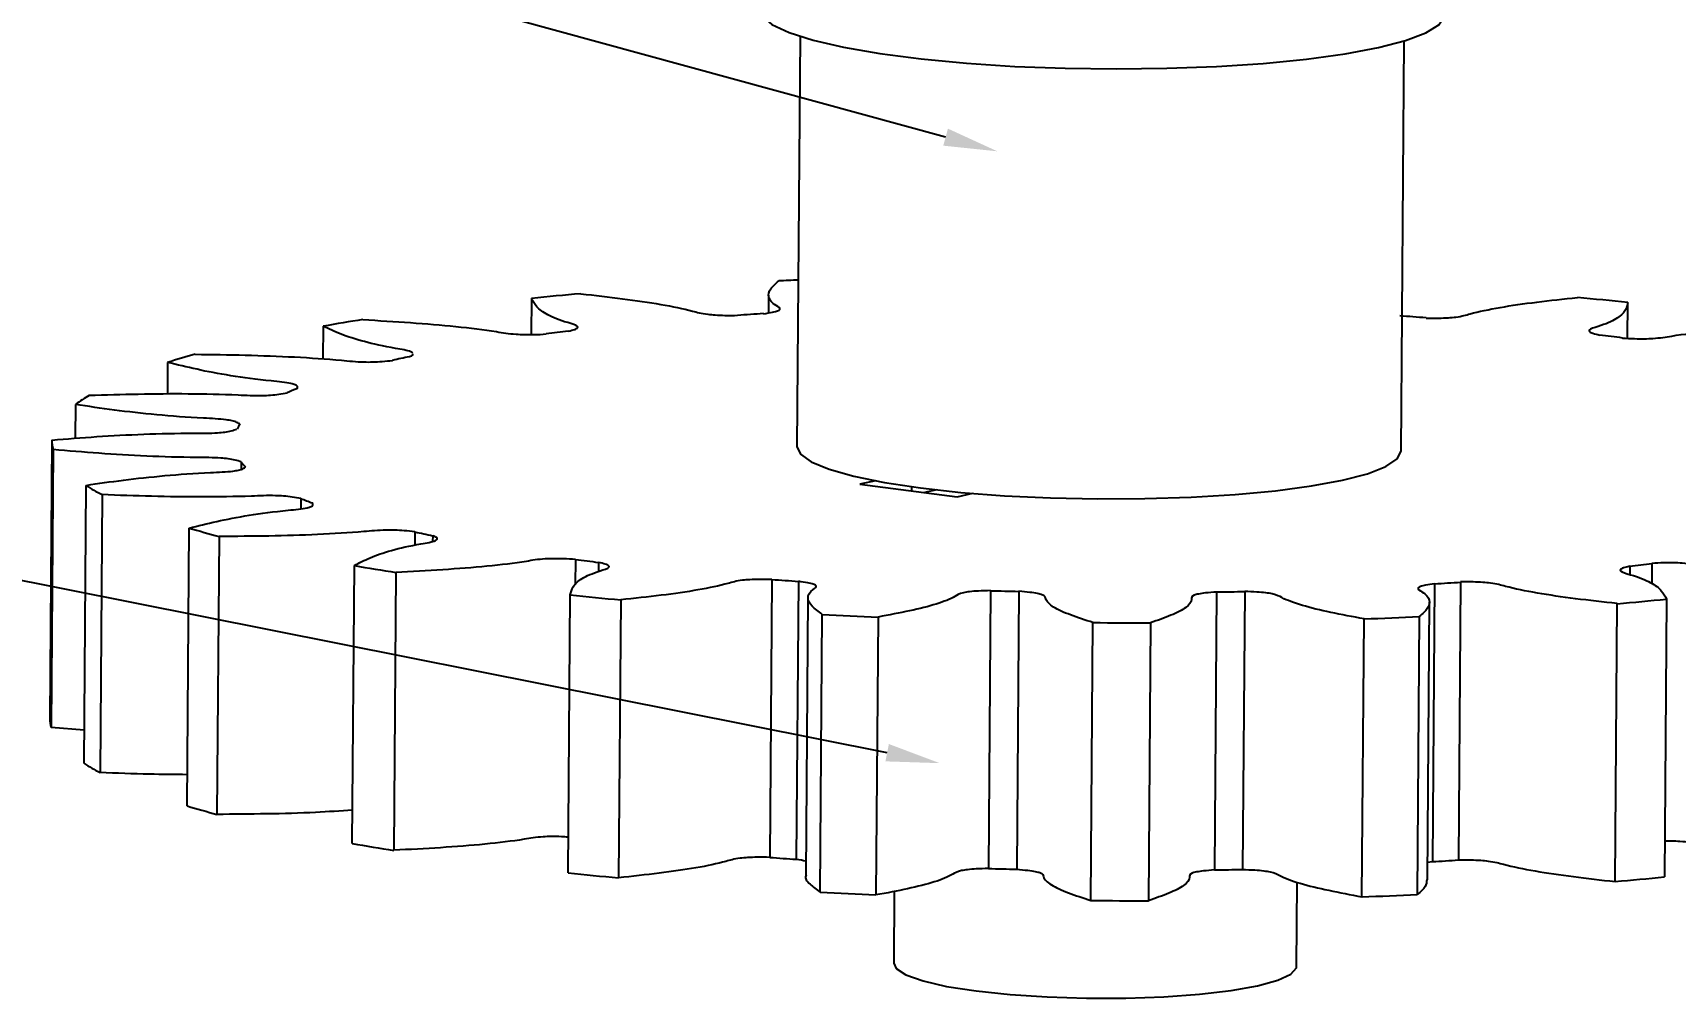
# Model space of a CAD drawing. Header units: millimetres. Extents: x 0 to 1189, y 0 to 841.
# Drawn here: x 453.3 to 575.6, y 372 to 443.9 of the extents above; entities that cross this region are included whole.
import ezdxf
from ezdxf import colors
from ezdxf.entities.mleader import LeaderData, LeaderLine
from ezdxf.math import Vec2, Vec3

# ---------------------------------------------------------------- set-up
doc = ezdxf.new("R2010")
doc.units = ezdxf.units.MM

msp = doc.modelspace()

# ---------------------------------------------------------------- linework, layer by layer
at = {"color": 7, "linetype": 'Continuous', "lineweight": 25}
for p, q in [((510.42, 443.67), (510.19, 413.12)), ((555.19, 412.78), (555.42, 443.33)), ((490.42, 424.15), (490.4, 421.46)), ((508.08, 424.38), (508.07, 423.07)), ((572.06, 421.18), (572.08, 423.85)), ((474.9, 422.08), (474.88, 419.64)), ((463.31, 419.38), (463.29, 417.04)), ((456.45, 416.25), (456.43, 413.73)), ((454.69, 413.54), (454.54, 392.83)), ((454.79, 412.89), (454.63, 392.18)), ((468.79, 411.97), (468.79, 411.42)), ((457.08, 389.52), (457.24, 410.22)), ((516.03, 410.56), (514.87, 410.31)), ((514.87, 410.31), (522.13, 409.37)), ((518.75, 409.81), (518.75, 410.12)), ((520.6, 409.89), (519.69, 409.69)), ((458.43, 409.53), (458.28, 388.82)), ((473.23, 409.23), (473.23, 408.48)), ((522.13, 409.37), (523.28, 409.63)), ((464.76, 386.33), (464.92, 407.03)), ((467.14, 406.41), (466.98, 385.7)), ((481.73, 406.76), (481.72, 405.76)), ((483.06, 406.47), (483.05, 406.05)), ((477.06, 383.54), (477.22, 404.25)), ((480.31, 403.73), (480.16, 383.03)), ((493.69, 404.7), (493.68, 402.81)), ((495.41, 404.48), (495.4, 403.8)), ((572.22, 404.19), (572.22, 403.58)), ((573.88, 404.4), (573.87, 402.9)), ((508.32, 403.21), (508.16, 382.5)), ((510.3, 403.07), (510.14, 382.36)), ((557.68, 402.89), (557.53, 382.18)), ((559.63, 403.02), (559.47, 382.31)), ((493.14, 381.35), (493.3, 402.06)), ((497.06, 401.69), (496.9, 380.98)), ((511.01, 401.87), (510.86, 381.17)), ((524.61, 402.38), (524.45, 381.67)), ((526.72, 402.33), (526.56, 381.62)), ((541.44, 402.27), (541.29, 381.56)), ((543.54, 402.31), (543.38, 381.6)), ((557.15, 380.82), (557.3, 401.53)), ((571.14, 380.7), (571.3, 401.41)), ((574.96, 401.75), (574.81, 381.04)), ((511.91, 379.9), (512.07, 400.61)), ((516.23, 400.41), (516.07, 379.7)), ((552.28, 379.56), (552.44, 400.27)), ((556.55, 400.44), (556.4, 379.73)), ((532.08, 379.29), (532.24, 400)), ((536.52, 399.98), (536.37, 379.27)), ((457.1, 391.98), (454.63, 392.18)), ((557.53, 382.18), (557.16, 382.12)), ((547.4, 374.38), (547.45, 380.66)), ((517.44, 379.97), (517.4, 374.61))]:
    msp.add_line(p, q, dxfattribs=at)
at = {"color": 7, "linetype": 'Continuous', "lineweight": 25, "flags": 128}
for points in [[(507.44, 445.68), (507.61, 445.19), (508.33, 444.56), (509.6, 443.96), (511.39, 443.39), (513.66, 442.86), (516.36, 442.39), (519.43, 442), (522.81, 441.68), (526.41, 441.44), (530.16, 441.3), (533.97, 441.25), (537.75, 441.3), (541.43, 441.44), (544.92, 441.66), (548.14, 441.98), (551.02, 442.37), (553.5, 442.84), (555.52, 443.36), (557.03, 443.93), (558.01, 444.53), (558.42, 445.16), (558.44, 445.3)], [(510.19, 413.12), (510.45, 412.55), (511.26, 411.97), (512.6, 411.42), (514.43, 410.9), (516.71, 410.44), (519.39, 410.03), (522.39, 409.7), (525.64, 409.45), (529.07, 409.29), (532.59, 409.21), (536.11, 409.23), (539.55, 409.34), (542.82, 409.54), (545.83, 409.82), (548.53, 410.18), (550.83, 410.61), (552.69, 411.09), (554.06, 411.62), (554.9, 412.19), (555.19, 412.77), (555.19, 412.78)], [(517.4, 374.61), (517.58, 374.22), (518.31, 373.75), (519.58, 373.3), (521.34, 372.89), (523.53, 372.55), (526.06, 372.28), (528.84, 372.1), (531.75, 372.01), (534.68, 372.01), (537.53, 372.12), (540.18, 372.31), (542.53, 372.58), (544.5, 372.93), (546, 373.34), (546.97, 373.8), (547.39, 374.28), (547.4, 374.38)]]:
    msp.add_lwpolyline(points, dxfattribs=at)
at = {"color": 7, "linetype": 'Continuous', "lineweight": 25}
for centre, radius, start, end in [((527.7, 15.75), 410.14, 92.4336, 92.6372), ((519.91, 128.42), 297.2, 94.9845, 95.6939), ((538.76, 104.77), 320.81, 84.0369, 84.7111), ((502.89, 262.78), 161.74, 98.9027, 99.9671), ((526.39, 123.93), 299.67, 93.5756, 93.9478), ((533.35, 106.95), 316.64, 85.7044, 86.0632), ((515.91, 234.49), 188.6, 96.9267, 97.4335), ((544.11, 214.41), 208.62, 82.4019, 82.8757), ((481.12, 362.87), 59.25, 105.4174, 107.4966), ((499.14, 335.51), 86.16, 101.9359, 102.7903), ((481.72, 395.52), 23.6, 111.755, 113.7808), ((463.1, 407.44), 11.03, 120.6776, 127.0578), ((471.07, 412.95), 2.98, 142.4144, 150.4638), ((456.92, 413.53), 2.23, 178.1425, 196.692), ((472.18, 414.76), 4.4, 219.4805, 225.6926), ((465.73, 423.55), 15.81, 237.4756, 242.4943), ((484.86, 438.15), 31.16, 248.0973, 249.7804), ((485.89, 477.35), 73.37, 253.3912, 255.1941), ((503.72, 506.11), 101.76, 257.5163, 258.2809), ((509.01, 585.69), 184.21, 260.0631, 261.0391), ((521.28, 611.49), 208.62, 262.4019, 262.8757), ((549.48, 591.42), 188.6, 276.9267, 277.4335), ((532.04, 718.96), 316.64, 265.7044, 266.0632), ((539, 701.97), 299.67, 273.5756, 273.9478), ((526.63, 721.13), 320.81, 264.0369, 264.7111), ((535.41, 783.87), 381.65, 268.3782, 268.695), ((535.66, 777.22), 374.99, 270.8836, 271.2041), ((545.47, 697.48), 297.2, 274.9845, 275.6939), ((534.84, 831.58), 431.58, 266.9748, 267.5281), ((537.41, 816.43), 416.43, 272.0687, 272.6353), ((536.13, 869.02), 469.04, 269.5248, 270.0482), ((456.77, 392.82), 2.24, 179.7014, 196.68), ((465.58, 402.84), 15.81, 237.4756, 242.4943), ((485.73, 456.64), 73.37, 253.3912, 255.1941), ((508.85, 564.98), 184.21, 260.0631, 261.0391), ((531.88, 698.25), 316.64, 265.7044, 266.0632), ((538.84, 681.27), 299.67, 273.5756, 273.9478), ((526.47, 700.42), 320.81, 264.0369, 264.7111), ((535.25, 763.17), 381.65, 268.3782, 268.695), ((535.5, 756.51), 374.99, 270.8836, 271.2041), ((545.32, 676.78), 297.2, 274.9845, 275.6939), ((534.69, 810.88), 431.58, 266.9748, 267.5281), ((535.97, 848.31), 469.04, 269.5248, 270.0482), ((537.25, 795.72), 416.43, 272.0687, 272.6353)]:
    msp.add_arc(centre, radius, start, end, dxfattribs=at)
for points, knots in [([(507.7, 423.01), (507.93, 423.05), (508.35, 423.1), (508.77, 423.21), (509.05, 423.38), (508.4, 423.73), (507.98, 424.24), (508.16, 424.86), (508.61, 425.26), (508.83, 425.46)], [0, 0, 0, 0, 0.060785, 0.10904, 0.150451, 0.268836, 0.513206, 0.756564, 1, 1, 1, 1]), ([(493.16, 421.71), (493.33, 421.75), (493.64, 421.83), (493.87, 421.95), (493.88, 422.13), (492.71, 422.44), (491.53, 422.92), (490.72, 423.53), (490.52, 423.95), (490.42, 424.15)], [0, 0, 0, 0, 0.0607849, 0.1090396, 0.1504514, 0.2688358, 0.5132059, 0.7565636, 1, 1, 1, 1]), ([(494.09, 424.49), (495.14, 424.38), (497.24, 424.14), (500.13, 423.72), (502.1, 423.31), (503.16, 423), (504.13, 422.91), (504.89, 422.88), (505.45, 422.88), (505.76, 422.89)], [0, 0, 0, 0, 0.243436, 0.486794, 0.731164, 0.849549, 0.89096, 0.939215, 1, 1, 1, 1]), ([(557.06, 422.69), (557.38, 422.69), (557.93, 422.68), (558.69, 422.7), (559.64, 422.79), (560.62, 423.1), (562.48, 423.49), (565.26, 423.89), (567.3, 424.11), (568.33, 424.22)], [0, 0, 0, 0, 0.060785, 0.10904, 0.150451, 0.268836, 0.513206, 0.756564, 1, 1, 1, 1]), ([(572.08, 423.85), (572.04, 423.64), (571.95, 423.23), (571.3, 422.62), (570.24, 422.15), (569.15, 421.85), (569.21, 421.67), (569.47, 421.54), (569.8, 421.47), (569.98, 421.42)], [0, 0, 0, 0, 0.243436, 0.486794, 0.731164, 0.849549, 0.89096, 0.939215, 1, 1, 1, 1]), ([(481.58, 420.08), (481.54, 420.11), (481.37, 420.25), (479.74, 420.5), (477.88, 420.92), (476.15, 421.48), (475.31, 421.88), (474.9, 422.08)], [0, 0, 0, 0, 0.0464799, 0.1793527, 0.4536299, 0.7267708, 1, 1, 1, 1]), ([(477.86, 422.57), (479.05, 422.5), (481.42, 422.36), (484.84, 422.07), (487.35, 421.76), (488.86, 421.5), (489.92, 421.45), (490.69, 421.45), (491.22, 421.48), (491.51, 421.5)], [0, 0, 0, 0, 0.243436, 0.486794, 0.731164, 0.849549, 0.89096, 0.939215, 1, 1, 1, 1]), ([(571.69, 421.2), (571.99, 421.18), (572.52, 421.15), (573.29, 421.14), (574.34, 421.18), (575.78, 421.43), (578.22, 421.73), (581.56, 421.99), (583.9, 422.11), (585.07, 422.17)], [0, 0, 0, 0, 0.060785, 0.10904, 0.150451, 0.268836, 0.513206, 0.756564, 1, 1, 1, 1]), ([(465.37, 419.99), (466.61, 419.97), (469.1, 419.94), (472.8, 419.8), (475.69, 419.61), (477.54, 419.41), (478.62, 419.41), (479.36, 419.45), (479.81, 419.5), (480.06, 419.53)], [0, 0, 0, 0, 0.243436, 0.486794, 0.731164, 0.849549, 0.89096, 0.939215, 1, 1, 1, 1]), ([(481.32, 419.81), (481.43, 419.86), (481.58, 419.93), (481.58, 420), (481.58, 420.03)], [0, 0, 0, 0, 0.675618, 1, 1, 1, 1]), ([(472.98, 417.44), (472.99, 417.49), (473.03, 417.58), (472.85, 417.71), (472.32, 417.87), (470.41, 418.05), (467.96, 418.37), (465.43, 418.86), (464.02, 419.21), (463.31, 419.38)], [0, 0, 0, 0, 0.060785, 0.10904, 0.150451, 0.268836, 0.513206, 0.756564, 1, 1, 1, 1]), ([(468.7, 414.76), (468.64, 414.81), (468.53, 414.91), (468.16, 415.02), (467.4, 415.16), (465.3, 415.25), (462.46, 415.46), (459.29, 415.82), (457.4, 416.1), (456.45, 416.25)], [0, 0, 0, 0, 0.060785, 0.10904, 0.150451, 0.268836, 0.513206, 0.756564, 1, 1, 1, 1]), ([(457.47, 416.93), (458.68, 416.97), (461.11, 417.04), (464.85, 417.07), (467.91, 417), (469.98, 416.89), (471.02, 416.94), (471.66, 417.01), (472.01, 417.08), (472.21, 417.12)], [0, 0, 0, 0, 0.243436, 0.486794, 0.731164, 0.849549, 0.89096, 0.939215, 1, 1, 1, 1]), ([(454.7, 413.6), (455.79, 413.69), (457.99, 413.86), (461.52, 414.05), (464.55, 414.12), (466.7, 414.1), (467.61, 414.19), (468.12, 414.29), (468.34, 414.37), (468.47, 414.41)], [0, 0, 0, 0, 0.243436, 0.486794, 0.731164, 0.849549, 0.89096, 0.939215, 1, 1, 1, 1]), ([(468.79, 411.97), (468.65, 412.01), (468.4, 412.1), (467.87, 412.2), (466.93, 412.29), (464.79, 412.29), (461.74, 412.38), (458.16, 412.6), (455.91, 412.79), (454.79, 412.89)], [0, 0, 0, 0, 0.0607849, 0.1090396, 0.1504514, 0.2688358, 0.5132059, 0.7565636, 1, 1, 1, 1]), ([(457.24, 410.22), (458.15, 410.36), (459.97, 410.62), (463.05, 410.96), (465.84, 411.16), (467.91, 411.23), (468.64, 411.36), (468.97, 411.47), (469.06, 411.56), (469.11, 411.61)], [0, 0, 0, 0, 0.243436, 0.486794, 0.731164, 0.849549, 0.89096, 0.939215, 1, 1, 1, 1]), ([(473.23, 409.23), (473.03, 409.28), (472.65, 409.35), (471.99, 409.42), (470.95, 409.48), (468.91, 409.38), (465.86, 409.34), (462.1, 409.39), (459.66, 409.48), (458.43, 409.53)], [0, 0, 0, 0, 0.060785, 0.10904, 0.150451, 0.268836, 0.513206, 0.756564, 1, 1, 1, 1]), ([(464.92, 407.03), (465.58, 407.2), (466.9, 407.54), (469.31, 408.01), (471.68, 408.32), (473.54, 408.48), (474.04, 408.64), (474.18, 408.76), (474.12, 408.85), (474.09, 408.91)], [0, 0, 0, 0, 0.243436, 0.486794, 0.731164, 0.849549, 0.89096, 0.939215, 1, 1, 1, 1]), ([(481.73, 406.76), (481.47, 406.79), (481, 406.84), (480.26, 406.89), (479.17, 406.89), (477.37, 406.71), (474.53, 406.54), (470.86, 406.43), (468.38, 406.42), (467.14, 406.41)], [0, 0, 0, 0, 0.060785, 0.10904, 0.150451, 0.268836, 0.513206, 0.756564, 1, 1, 1, 1]), ([(477.22, 404.25), (477.58, 404.44), (478.32, 404.83), (479.9, 405.39), (481.67, 405.79), (483.2, 406.03), (483.43, 406.21), (483.36, 406.34), (483.17, 406.42), (483.06, 406.47)], [0, 0, 0, 0, 0.243436, 0.486794, 0.731164, 0.849549, 0.89096, 0.939215, 1, 1, 1, 1]), ([(493.69, 404.7), (493.4, 404.72), (492.87, 404.75), (492.09, 404.76), (491.04, 404.73), (489.6, 404.47), (487.17, 404.18), (483.83, 403.92), (481.48, 403.79), (480.31, 403.73)], [0, 0, 0, 0, 0.060785, 0.10904, 0.150451, 0.268836, 0.513206, 0.756564, 1, 1, 1, 1]), ([(493.3, 402.06), (493.35, 402.26), (493.44, 402.67), (494.08, 403.28), (495.15, 403.76), (496.23, 404.06), (496.18, 404.24), (495.92, 404.36), (495.59, 404.44), (495.41, 404.48)], [0, 0, 0, 0, 0.2434364, 0.4867941, 0.7311642, 0.8495486, 0.8909604, 0.9392151, 1, 1, 1, 1]), ([(572.22, 404.19), (572.05, 404.15), (571.74, 404.08), (571.51, 403.96), (571.51, 403.78), (572.67, 403.47), (573.86, 402.99), (574.66, 402.37), (574.86, 401.96), (574.96, 401.75)], [0, 0, 0, 0, 0.060785, 0.10904, 0.150451, 0.268836, 0.513206, 0.756564, 1, 1, 1, 1]), ([(587.52, 403.33), (586.34, 403.4), (583.96, 403.54), (580.55, 403.83), (578.04, 404.14), (576.53, 404.41), (575.47, 404.45), (574.69, 404.45), (574.17, 404.42), (573.88, 404.4)], [0, 0, 0, 0, 0.243436, 0.486794, 0.731164, 0.849549, 0.89096, 0.939215, 1, 1, 1, 1]), ([(508.32, 403.21), (508.01, 403.21), (507.45, 403.22), (506.69, 403.2), (505.75, 403.12), (504.77, 402.81), (502.91, 402.42), (500.13, 402.01), (498.08, 401.8), (497.06, 401.69)], [0, 0, 0, 0, 0.060785, 0.10904, 0.150451, 0.268836, 0.513206, 0.756564, 1, 1, 1, 1]), ([(512.07, 400.61), (511.79, 400.81), (511.24, 401.21), (510.9, 401.84), (511.18, 402.35), (511.75, 402.69), (511.42, 402.86), (510.97, 402.97), (510.54, 403.03), (510.3, 403.07)], [0, 0, 0, 0, 0.243436, 0.486794, 0.731164, 0.849549, 0.89096, 0.939215, 1, 1, 1, 1]), ([(557.68, 402.89), (557.45, 402.86), (557.03, 402.8), (556.62, 402.69), (556.33, 402.52), (556.99, 402.18), (557.4, 401.67), (557.23, 401.04), (556.78, 400.64), (556.55, 400.44)], [0, 0, 0, 0, 0.060785, 0.10904, 0.150451, 0.268836, 0.513206, 0.756564, 1, 1, 1, 1]), ([(571.3, 401.41), (570.24, 401.53), (568.14, 401.76), (565.25, 402.18), (563.29, 402.59), (562.22, 402.91), (561.26, 403), (560.49, 403.03), (559.94, 403.02), (559.63, 403.02)], [0, 0, 0, 0, 0.2434364, 0.4867941, 0.7311642, 0.8495486, 0.8909604, 0.9392151, 1, 1, 1, 1]), ([(524.61, 402.38), (524.3, 402.37), (523.75, 402.36), (523.06, 402.3), (522.29, 402.18), (521.84, 401.83), (520.67, 401.37), (518.64, 400.86), (517.03, 400.56), (516.23, 400.41)], [0, 0, 0, 0, 0.060785, 0.10904, 0.150451, 0.268836, 0.513206, 0.756564, 1, 1, 1, 1]), ([(532.24, 400), (531.66, 400.18), (530.49, 400.56), (529.2, 401.15), (528.68, 401.66), (528.69, 402.02), (528.1, 402.17), (527.51, 402.26), (527, 402.3), (526.72, 402.33)], [0, 0, 0, 0, 0.243436, 0.486794, 0.731164, 0.849549, 0.89096, 0.939215, 1, 1, 1, 1]), ([(541.44, 402.27), (541.16, 402.25), (540.66, 402.21), (540.09, 402.13), (539.55, 401.98), (539.65, 401.62), (539.26, 401.12), (538.12, 400.53), (537.06, 400.16), (536.52, 399.98)], [0, 0, 0, 0, 0.060785, 0.10904, 0.150451, 0.268836, 0.513206, 0.756564, 1, 1, 1, 1]), ([(552.44, 400.27), (551.59, 400.43), (549.9, 400.74), (547.74, 401.27), (546.45, 401.74), (545.91, 402.09), (545.1, 402.22), (544.4, 402.28), (543.85, 402.3), (543.54, 402.31)], [0, 0, 0, 0, 0.243436, 0.486794, 0.731164, 0.849549, 0.89096, 0.939215, 1, 1, 1, 1]), ([(464.78, 388.66), (463.84, 388.67), (461.65, 388.69), (459.5, 388.77), (458.28, 388.82)], [0, 0, 0, 0, 0.430794, 1, 1, 1, 1]), ([(477.08, 386.03), (476.18, 385.96), (474.15, 385.81), (470.7, 385.73), (468.22, 385.71), (466.98, 385.7)], [0, 0, 0, 0, 0.2867937, 0.6433391, 1, 1, 1, 1]), ([(493.16, 384.01), (492.99, 384.02), (492.58, 384.05), (491.93, 384.06), (490.89, 384.02), (489.44, 383.76), (487.01, 383.47), (483.67, 383.21), (481.33, 383.09), (480.16, 383.03)], [0, 0, 0, 0, 0.036369, 0.085878, 0.128366, 0.249828, 0.500551, 0.750235, 1, 1, 1, 1]), ([(574.83, 383.74), (575, 383.74), (575.38, 383.74), (576.37, 383.7), (577.88, 383.44), (580.39, 383.12), (583.8, 382.83), (586.18, 382.7), (587.37, 382.63)], [0, 0, 0, 0, 0.036738, 0.08151, 0.209501, 0.473702, 0.736809, 1, 1, 1, 1]), ([(508.16, 382.5), (507.85, 382.51), (507.29, 382.52), (506.54, 382.49), (505.59, 382.41), (504.61, 382.1), (502.75, 381.71), (499.97, 381.31), (497.92, 381.09), (496.9, 380.98)], [0, 0, 0, 0, 0.060785, 0.10904, 0.150451, 0.268836, 0.513206, 0.756564, 1, 1, 1, 1]), ([(510.14, 382.36), (510.4, 382.33), (510.67, 382.29), (510.85, 382.24), (510.86, 382.24)], [0, 0, 0, 0, 0.94211, 1, 1, 1, 1]), ([(559.47, 382.31), (559.78, 382.31), (560.34, 382.32), (561.1, 382.29), (562.07, 382.2), (563.13, 381.88), (565.1, 381.48), (567.98, 381.05), (570.09, 380.82), (571.14, 380.7)], [0, 0, 0, 0, 0.060785, 0.10904, 0.150451, 0.268836, 0.513206, 0.756564, 1, 1, 1, 1]), ([(510.88, 381.17), (510.87, 381.15), (510.73, 380.94), (511.13, 380.51), (511.65, 380.1), (511.91, 379.9)], [0, 0, 0, 0, 0.029122, 0.514482, 1, 1, 1, 1]), ([(524.45, 381.67), (524.14, 381.66), (523.6, 381.65), (522.91, 381.59), (522.14, 381.47), (521.68, 381.13), (520.52, 380.66), (518.49, 380.15), (516.88, 379.85), (516.07, 379.7)], [0, 0, 0, 0, 0.060785, 0.10904, 0.150451, 0.268836, 0.513206, 0.756564, 1, 1, 1, 1]), ([(526.56, 381.62), (526.84, 381.59), (527.35, 381.55), (527.95, 381.46), (528.53, 381.31), (528.52, 380.95), (529.04, 380.45), (530.34, 379.85), (531.5, 379.48), (532.08, 379.29)], [0, 0, 0, 0, 0.060785, 0.10904, 0.150451, 0.268836, 0.513206, 0.756564, 1, 1, 1, 1]), ([(541.29, 381.56), (541.01, 381.54), (540.51, 381.5), (539.94, 381.42), (539.39, 381.27), (539.5, 380.91), (539.1, 380.41), (537.97, 379.82), (536.9, 379.46), (536.37, 379.27)], [0, 0, 0, 0, 0.060785, 0.10904, 0.150451, 0.268836, 0.513206, 0.756564, 1, 1, 1, 1]), ([(543.38, 381.6), (543.69, 381.59), (544.24, 381.57), (544.95, 381.51), (545.75, 381.38), (546.29, 381.04), (547.58, 380.56), (549.75, 380.04), (551.44, 379.72), (552.28, 379.56)], [0, 0, 0, 0, 0.060785, 0.10904, 0.150451, 0.268836, 0.513206, 0.756564, 1, 1, 1, 1]), ([(557.1, 380.82), (557.09, 380.66), (557.06, 380.29), (556.64, 379.93), (556.4, 379.73)], [0, 0, 0, 0, 0.436952, 1, 1, 1, 1])]:
    msp.add_open_spline(points, degree=3, knots=knots, dxfattribs=at)

# ---------------------------------------------------------------- leaders
ml = msp.add_multileader_mtext('Standard')
ml.set_content('{\\fSimSun|b0|i0|c134|p2;中心传动轴}', color=256)
ml.set_leader_properties()
ml.build(insert=Vec2(0, 0))
ml.multileader.update_dxf_attribs({"text_attachment_direction": 1, "text_right_attachment_type": 6, "dogleg_length": 0.36})
ctx = ml.context
ctx.base_point, ctx.char_height, ctx.plane_origin = Vec3(381.91, 474.31), 15, Vec3(381.91, 474.31)
ctx.right_attachment, ctx.text_align_type = 6, 1
notes = []
notes.append((ctx, [(0, (1, 1, 0), (381.91, 474.31), (1, 0), 0.36, [(0, [(525.12, 435.11)], 0, [])])]))
ctx.mtext.insert, ctx.mtext.alignment, ctx.mtext.flow_direction = Vec3(381.91, 496.18), 2, 5
ml = msp.add_multileader_mtext('Standard')
ml.set_content('{\\fSimSun|b0|i0|c134|p2;恒星齿轮}', color=256)
ml.set_leader_properties()
ml.build(insert=Vec2(0, 0))
ml.multileader.update_dxf_attribs({"text_attachment_direction": 1, "text_right_attachment_type": 6, "dogleg_length": 0.36})
ctx = ml.context
ctx.base_point, ctx.char_height, ctx.plane_origin = Vec3(381.49, 417.22), 15, Vec3(381.49, 417.22)
ctx.right_attachment, ctx.text_align_type = 6, 1
notes.append((ctx, [(0, (1, 1, 0), (381.49, 417.22), (1, 0), 0.36, [(0, [(520.83, 389.52)], 0, [])])]))
ctx.mtext.insert, ctx.mtext.alignment, ctx.mtext.flow_direction = Vec3(381.49, 438.91), 2, 5
for ctx, leaders in notes:
    for number, flags, end, landing, length, lines in leaders:
        leader = LeaderData()
        leader.index, (leader.has_last_leader_line, leader.has_dogleg_vector, leader.attachment_direction) = number, flags
        leader.last_leader_point, leader.dogleg_vector, leader.dogleg_length = Vec3(end), Vec3(landing), length
        for number, points, colour, breaks in lines:
            line = LeaderLine()
            line.index, line.vertices, line.color, line.breaks = number, Vec3.list(points), colors.encode_raw_color(colour), breaks
            leader.lines.append(line)
        ctx.leaders.append(leader)

doc.saveas('drawing.dxf')
